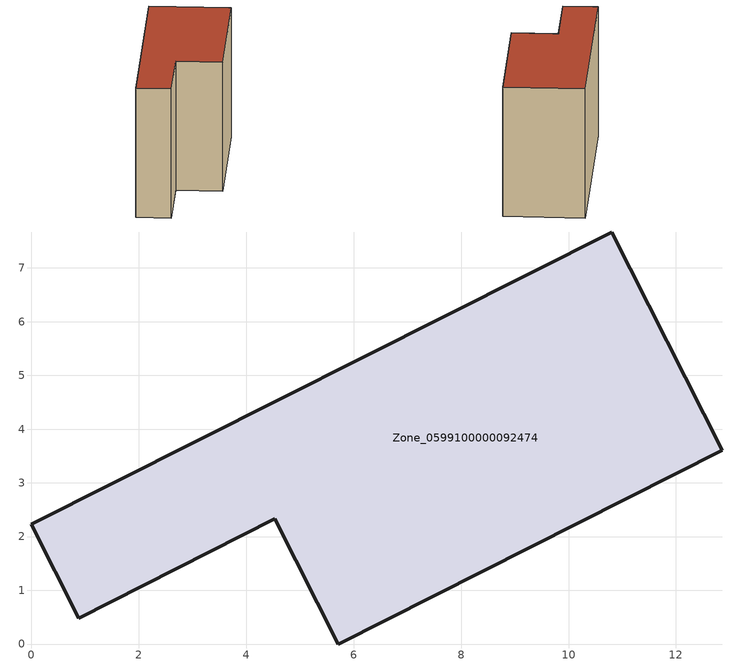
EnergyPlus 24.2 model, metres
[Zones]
Zone_0599100000092474
 floor ground (C_G): 4.53,2.33 0.88,0.48 0,2.23 10.8,7.67 12.86,3.61 5.71,0 z0
 wall outside (C_F): 10.8,7.67 0,2.23 0.88,0.48 4.53,2.33 5.71,0 12.86,3.61 10.8,7.67 z0:7.68
 roof outside (C_R): 5.71,0 12.86,3.61 10.8,7.67 0,2.23 0.88,0.48 4.53,2.33 z7.68
[BUILDING]
Pand.0599100000092474: North Axis=0; Terrain=City; Loads Convergence Tolerance Value=0.04; Temperature Convergence Tolerance Value=0.4; Solar Distribution=FullExterior; Maximum Number of Warmup Days=25; Minimum Number of Warmup Days=1
[Site:Location]
Rotterdam.The.Hague.AP_ZH_NLD Design_Conditions: Latitude=51.96; Longitude=4.45; Time Zone=1; Elevation=-4.5
[SITE:GROUNDTEMPERATURE:BUILDINGSURFACE]
18, 18, 18, 18, 18, 18, 18, 18, 18, 18, 18, 18
[MATERIAL] Thermal Absorptance=0.9; Solar Absorptance=0.7; Visible Absorptance=0.7
Name | Roughness | Thickness | Conductivity | Density | Specific Heat
G.TI.1946 | MediumSmooth | 0.15 | 1 | 540 | 1210
F.TI.1946 | Rough | 0.3 | 0.857143 | 1920 | 840
R.TI.1946 | MediumRough | 0.2 | 0.1 | 1500 | 1000
[CONSTRUCTION]
C_G: G.TI.1946
C_F: F.TI.1946
C_R: R.TI.1946
[ZONE]
Zone_0599100000092474: Type=1; Multiplier=1; Ceiling Height=Autocalculate; Volume=Autocalculate; Floor Area=autocalculate; Part of Total Floor Area=Yes
[ZONEINFILTRATION:DESIGNFLOWRATE]
Infil_Zone_0599100000092474: Zone or ZoneList or Space or SpaceList=Zone_0599100000092474; Schedule=AlwaysOn; Design Flow Rate Calculation Method=Flow/Area; Flow Rate per Floor Area=0.003; Constant Term Coefficient=1; Temperature Term Coefficient=0; Velocity Term Coefficient=0; Velocity Squared Term Coefficient=0
[HVACTEMPLATE:ZONE:IDEALLOADSAIRSYSTEM]
Zone_0599100000092474: Maximum Heating Supply Air Temperature=50; Minimum Cooling Supply Air Temperature=13; Maximum Heating Supply Air Humidity Ratio=0.0156; Minimum Cooling Supply Air Humidity Ratio=0.0077; Heating Limit=NoLimit; Cooling Limit=NoLimit; Dehumidification Control Type=ConstantSensibleHeatRatio; Cooling Sensible Heat Ratio=0.7; Dehumidification Setpoint=60; Humidification Control Type=None; Humidification Setpoint=30; Outdoor Air Method=None; Outdoor Air Flow Rate per Person=0.00944; Outdoor Air Flow Rate per Zone Floor Area=0; Outdoor Air Flow Rate per Zone=0; Demand Controlled Ventilation Type=None; Outdoor Air Economizer Type=NoEconomizer; Heat Recovery Type=None; Sensible Heat Recovery Effectiveness=0.7; Latent Heat Recovery Effectiveness=0.65
[ZONECONTROL:THERMOSTAT]
ThermostatControl_Zone_0599100000092474: Zone or ZoneList=Zone_0599100000092474; Control Type Schedule=DualSetpointControlType; Control 1=Thermostat_Zone_0599100000092474; Temperature Difference Between Cutout And Setpoint=0
[THERMOSTATSETPOINT:DUALSETPOINT]
Thermostat_Zone_0599100000092474: Heating Setpoint Temperature Schedule=HeatingSetpoint_Zone_0599100000092474; Cooling Setpoint Temperature Schedule=CoolingSetpoint_Zone_0599100000092474
[SCHEDULE:COMPACT]
HeatingSetpoint_Zone_0599100000092474: Through: 12/31, For: AllDays, Until: 24:00, 21
CoolingSetpoint_Zone_0599100000092474: Through: 12/31, For: AllDays, Until: 24:00, 24
DualSetpointControlType: Through: 12/31, For: AllDays, Until: 24:00, 4
AlwaysOn: Through: 12/31, For: AllDays, Until: 24:00, 1
